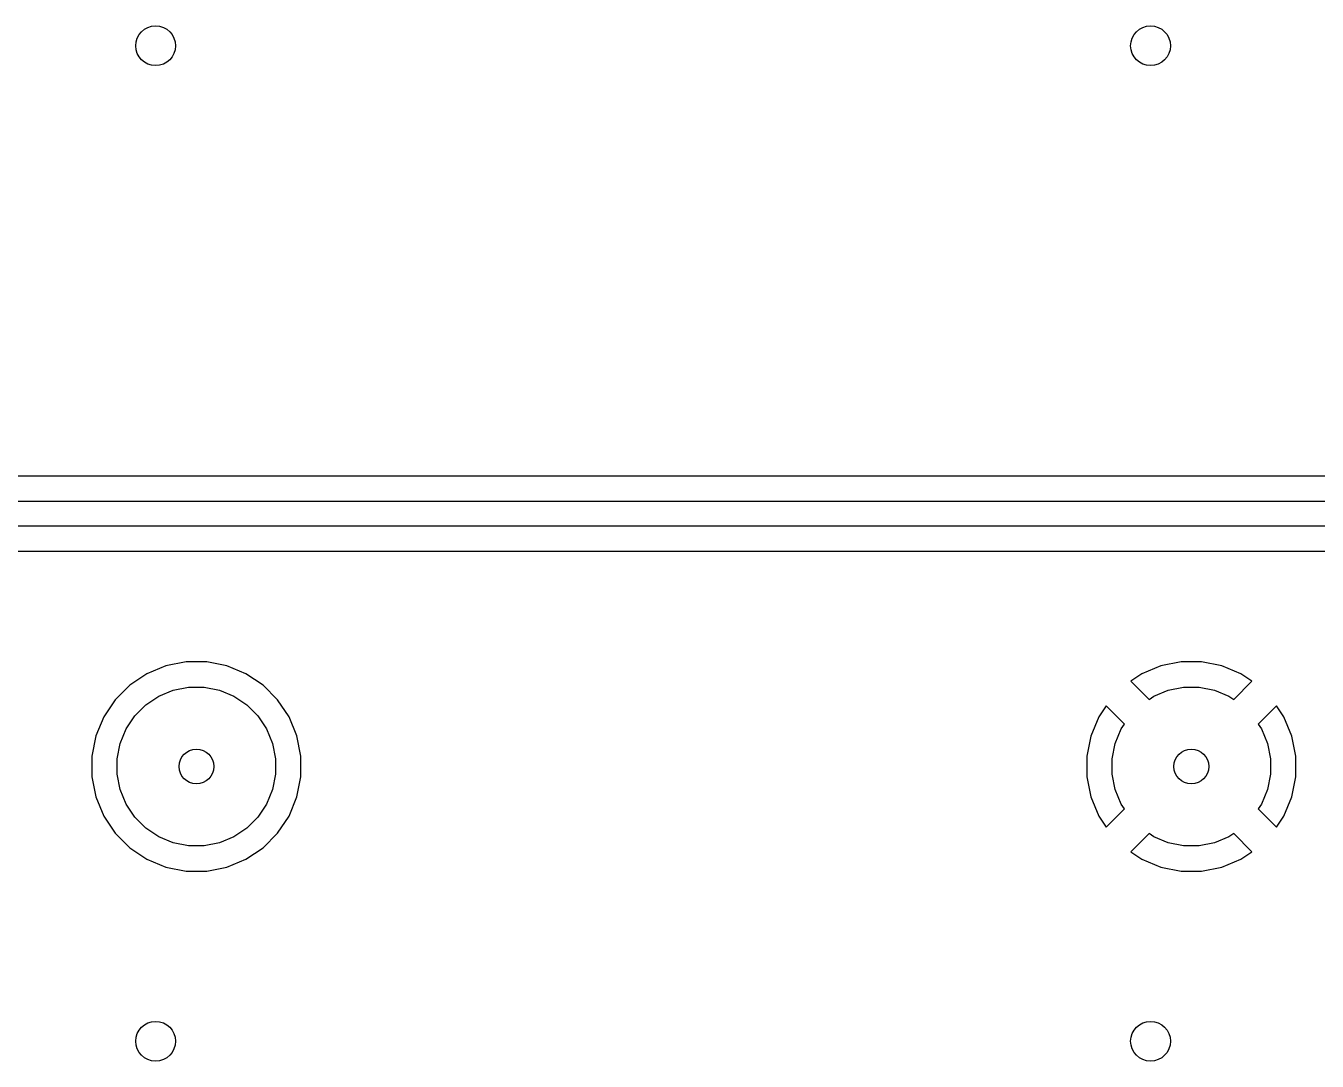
# Model space of a CAD drawing. Extents: x 0 to 130, y -140 to 0.
# Drawn here: x 66.2 to 79.17, y -110.2 to -99.8 of the extents above; entities that cross this region are included whole.
import ezdxf

# ---------------------------------------------------------------- set-up
doc = ezdxf.new("R2010")
doc.units = 0
doc.layers.add('BLACK', color=7, linetype='CONTINUOUS')

msp = doc.modelspace()

# ---------------------------------------------------------------- linework, layer by layer
at = {"layer": 'BLACK', "linetype": 'CONTINUOUS'}
for p, q in [((82.619455, -104.3245), (63.85446, -104.3245)), ((63.587615, -104.575), (82.764224, -104.575)), ((82.816, -104.825), (63.587615, -104.825)), ((63.85446, -105.0755), (82.865436, -105.0755)), ((67.603581, -106.229869), (67.412402, -106.309058)), ((67.806532, -106.1895), (67.603581, -106.229869)), ((67.806535, -106.1895), (67.806532, -106.1895)), ((68.013465, -106.1895), (67.806535, -106.1895)), ((68.013467, -106.1895), (68.013465, -106.1895)), ((68.216418, -106.229869), (68.013467, -106.1895)), ((68.407597, -106.309058), (68.216418, -106.229869)), ((77.603727, -106.230349), (77.412638, -106.309501)), ((77.806581, -106.19), (77.603727, -106.230349)), ((78.013418, -106.19), (77.806581, -106.19)), ((78.216272, -106.230349), (78.013418, -106.19)), ((78.40736, -106.309501), (78.216272, -106.230349)), ((67.240348, -106.42402), (67.09402, -106.570348)), ((67.412402, -106.309058), (67.240348, -106.42402)), ((68.579651, -106.42402), (68.407597, -106.309058)), ((68.579655, -106.424023), (68.579651, -106.42402)), ((68.725977, -106.570345), (68.579655, -106.424023)), ((77.412638, -106.309501), (77.301349, -106.383861)), ((77.301349, -106.383861), (77.484367, -106.566879)), ((78.33563, -106.566878), (78.51865, -106.38386)), ((78.407374, -106.309508), (78.40736, -106.309501)), ((78.51865, -106.38386), (78.407374, -106.309508)), ((67.402485, -106.621592), (67.532883, -106.534463)), ((67.532883, -106.534463), (67.677772, -106.474448)), ((67.677772, -106.474448), (67.831586, -106.443852)), ((67.831586, -106.443852), (67.988414, -106.443852)), ((67.988414, -106.443852), (68.142228, -106.474448)), ((68.142228, -106.474448), (68.287117, -106.534463)), ((68.287117, -106.534463), (68.417515, -106.621592)), ((77.484367, -106.566879), (77.532883, -106.534463)), ((77.532883, -106.534463), (77.677772, -106.474448)), ((77.677772, -106.474448), (77.831586, -106.443852)), ((77.831586, -106.443852), (77.988414, -106.443852)), ((77.988414, -106.443852), (78.142228, -106.474448)), ((78.142228, -106.474448), (78.287117, -106.534463)), ((78.287117, -106.534463), (78.33563, -106.566878)), ((67.09402, -106.570348), (66.979058, -106.742402)), ((67.291592, -106.732485), (67.402485, -106.621592)), ((68.417515, -106.621592), (68.528408, -106.732485)), ((68.840941, -106.742402), (68.725977, -106.570345)), ((77.053861, -106.631349), (76.979501, -106.742638)), ((77.236879, -106.814367), (77.053861, -106.631349)), ((78.766137, -106.631349), (78.583119, -106.814366)), ((78.840498, -106.742639), (78.766137, -106.631349)), ((66.979058, -106.742402), (66.899869, -106.933581)), ((67.204463, -106.862883), (67.291592, -106.732485)), ((68.528408, -106.732485), (68.615537, -106.862883)), ((68.92013, -106.93358), (68.840941, -106.742402)), ((76.979501, -106.742638), (76.900349, -106.933727)), ((77.204463, -106.862883), (77.236879, -106.814367)), ((78.583119, -106.814366), (78.615537, -106.862883)), ((78.91965, -106.933727), (78.840498, -106.742639)), ((66.899869, -106.933581), (66.8595, -107.136532)), ((67.144448, -107.007772), (67.204463, -106.862883)), ((68.615537, -106.862883), (68.675552, -107.007772)), ((68.9605, -107.136535), (68.92013, -106.93358)), ((76.900349, -106.933727), (76.86, -107.136581)), ((77.144448, -107.007772), (77.204463, -106.862883)), ((78.615537, -106.862883), (78.675552, -107.007772)), ((78.959999, -107.136581), (78.91965, -106.933727)), ((67.113852, -107.161586), (67.144448, -107.007772)), ((68.675552, -107.007772), (68.706148, -107.161586)), ((77.113852, -107.161586), (77.144448, -107.007772)), ((78.675552, -107.007772), (78.706148, -107.161586)), ((66.8595, -107.136532), (66.8595, -107.343467)), ((67.113852, -107.318414), (67.113852, -107.161586)), ((68.706148, -107.161586), (68.706148, -107.318414)), ((68.9605, -107.136581), (68.9605, -107.136535)), ((68.9605, -107.343465), (68.9605, -107.136581)), ((76.86, -107.136581), (76.86, -107.343418)), ((77.113852, -107.318414), (77.113852, -107.161586)), ((78.706148, -107.161586), (78.706148, -107.318414)), ((78.96, -107.136586), (78.959999, -107.136581)), ((78.96, -107.343413), (78.96, -107.136586)), ((67.144448, -107.472228), (67.113852, -107.318414)), ((68.706148, -107.318414), (68.675552, -107.472228)), ((77.144448, -107.472228), (77.113852, -107.318414)), ((78.706148, -107.318414), (78.675552, -107.472228)), ((66.8595, -107.343467), (66.899869, -107.546418)), ((68.92013, -107.54642), (68.9605, -107.343465)), ((76.86, -107.343418), (76.900349, -107.546272)), ((78.91965, -107.546272), (78.959999, -107.343418)), ((78.959999, -107.343418), (78.96, -107.343413)), ((66.899869, -107.546418), (66.979058, -107.737597)), ((67.204463, -107.617117), (67.144448, -107.472228)), ((68.675552, -107.472228), (68.615537, -107.617117)), ((68.840941, -107.737598), (68.92013, -107.54642)), ((76.900349, -107.546272), (76.979501, -107.73736)), ((77.204463, -107.617117), (77.144448, -107.472228)), ((78.675552, -107.472228), (78.615537, -107.617117)), ((78.840498, -107.737361), (78.91965, -107.546272)), ((67.291592, -107.747515), (67.204463, -107.617117)), ((68.615537, -107.617117), (68.528408, -107.747515)), ((77.05386, -107.848649), (77.236878, -107.66563)), ((77.236878, -107.66563), (77.204463, -107.617117)), ((78.615537, -107.617117), (78.58312, -107.665632)), ((78.58312, -107.665632), (78.766137, -107.848649)), ((66.979058, -107.737597), (67.087968, -107.900593)), ((67.402485, -107.858408), (67.291592, -107.747515)), ((68.528408, -107.747515), (68.417515, -107.858408)), ((68.725977, -107.909655), (68.840941, -107.737598)), ((76.979501, -107.73736), (76.979508, -107.737374)), ((76.979508, -107.737374), (77.05386, -107.848649)), ((78.766137, -107.848649), (78.840498, -107.737361)), ((67.087968, -107.900593), (67.094023, -107.909655)), ((67.094023, -107.909655), (67.240345, -108.055977)), ((67.532883, -107.945537), (67.402485, -107.858408)), ((67.677772, -108.005552), (67.532883, -107.945537)), ((68.287117, -107.945537), (68.142228, -108.005552)), ((68.417515, -107.858408), (68.287117, -107.945537)), ((68.579655, -108.055977), (68.725977, -107.909655)), ((77.484366, -107.913119), (77.301349, -108.096137)), ((77.532883, -107.945537), (77.484366, -107.913119)), ((77.677772, -108.005552), (77.532883, -107.945537)), ((78.287117, -107.945537), (78.142228, -108.005552)), ((78.335632, -107.91312), (78.287117, -107.945537)), ((78.518649, -108.096137), (78.335632, -107.91312)), ((67.240345, -108.055977), (67.412402, -108.170941)), ((67.831586, -108.036148), (67.677772, -108.005552)), ((67.988414, -108.036148), (67.831586, -108.036148)), ((68.142228, -108.005552), (67.988414, -108.036148)), ((68.407598, -108.170941), (68.579655, -108.055977)), ((77.301349, -108.096137), (77.412639, -108.170498)), ((77.831586, -108.036148), (77.677772, -108.005552)), ((77.988414, -108.036148), (77.831586, -108.036148)), ((78.142228, -108.005552), (77.988414, -108.036148)), ((78.407361, -108.170498), (78.518649, -108.096137)), ((67.412402, -108.170941), (67.60358, -108.25013)), ((68.21642, -108.25013), (68.407598, -108.170941)), ((77.412639, -108.170498), (77.603727, -108.24965)), ((78.216272, -108.24965), (78.407361, -108.170498)), ((67.60358, -108.25013), (67.806535, -108.2905)), ((67.806535, -108.2905), (67.806536, -108.2905)), ((67.806536, -108.2905), (68.013464, -108.2905)), ((68.013464, -108.2905), (68.013465, -108.2905)), ((68.013465, -108.2905), (68.21642, -108.25013)), ((77.603727, -108.24965), (77.806581, -108.289999)), ((77.806581, -108.289999), (77.806586, -108.29)), ((77.806586, -108.29), (78.013414, -108.29)), ((78.013414, -108.29), (78.013418, -108.289999)), ((78.013418, -108.289999), (78.216272, -108.24965))]:
    msp.add_line(p, q, dxfattribs=at)
at = {"layer": 'BLACK'}
for centre, radius in [((67.5, -100), 0.2), ((77.5, -100), 0.2), ((67.91, -107.24), 0.175), ((67.91, -107.24), 0.175), ((77.91, -107.24), 0.175), ((77.91, -107.24), 0.175), ((67.5, -110), 0.2), ((77.5, -110), 0.2)]:
    msp.add_circle(centre, radius, dxfattribs=at)
at = {"layer": 'WHITE'}
for centre in [(67.91, -107.24), (77.91, -107.24)]:
    msp.add_circle(centre, 0.175, dxfattribs=at)

doc.saveas('drawing.dxf')
